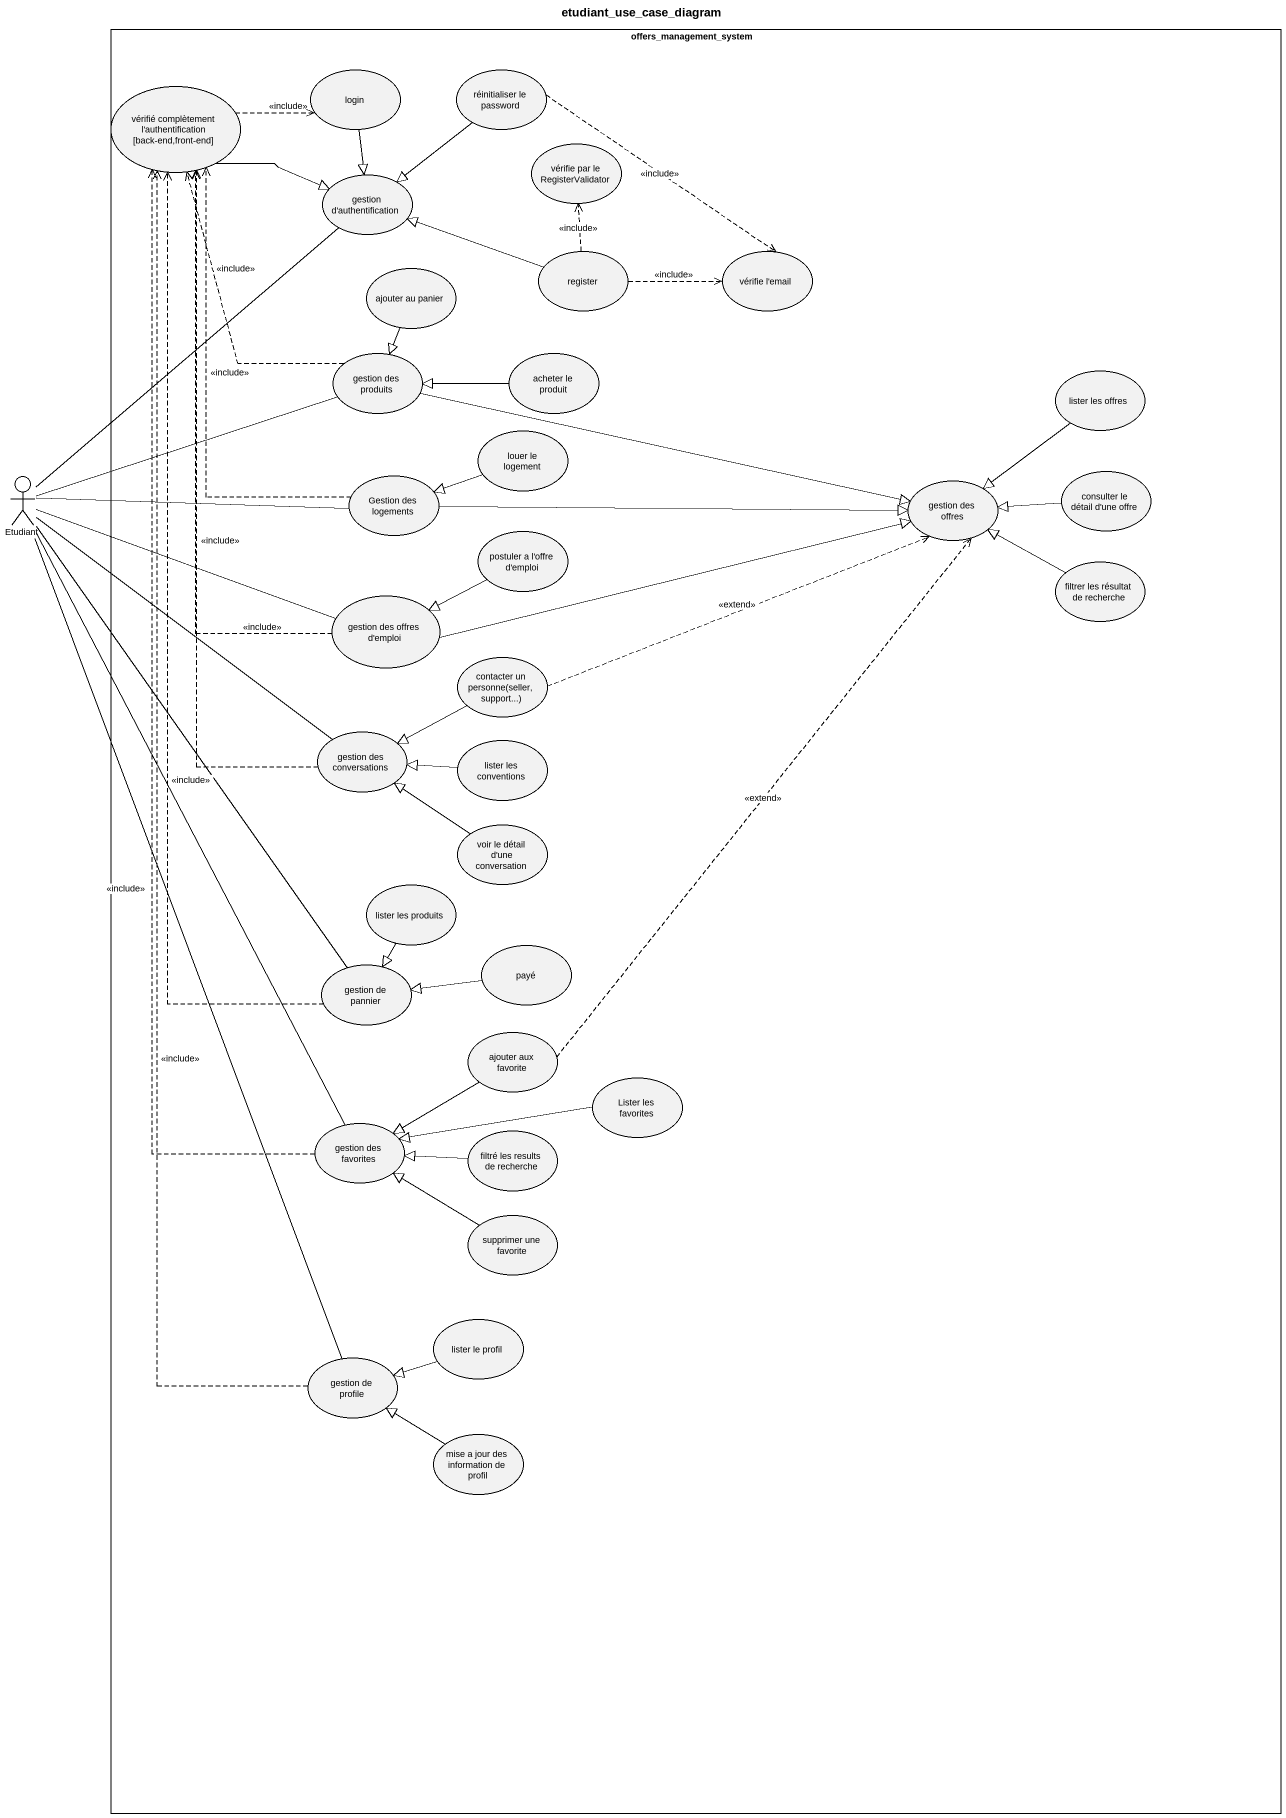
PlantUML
@startuml
title etudiant_use_case_diagram
rectangle offers_management_system {
  usecase "vérifié complètement l'authentification [back-end,front-end]" as vérifié_complètement_l
  usecase login
  usecase "réinitialiser le password" as réinitialiser_le_password
  usecase "vérifie par le RegisterValidator" as vérifie_par_le
  usecase "gestion d'authentification" as gestion_d_authentification
  usecase "ajouter au panier" as ajouter_au_panier
  usecase register
  usecase "vérifie l'email" as vérifie_l_email
  usecase "gestion des produits" as gestion_des_produits
  usecase "acheter le produit" as acheter_le_produit
  usecase "lister les offres" as lister_les_offres
  usecase "louer le logement" as louer_le_logement
  usecase "consulter le détail d'une offre" as consulter_le_détail_d_une
  usecase "Gestion des logements" as Gestion_des_logements
  usecase "gestion des offres" as gestion_des_offres
  usecase "postuler a l'offre d'emploi" as postuler_a_l_offre_d_emploi
  usecase "filtrer les résultat de recherche" as filtrer_les_résultat_de
  usecase "gestion des offres d'emploi" as gestion_des_offres_d_emploi
  usecase "contacter un personne(seller,support...)" as contacter_un_personne
  usecase "gestion des conversations" as gestion_des_conversations
  usecase "lister les conventions" as lister_les_conventions
  usecase "voir le détail d'une conversation" as voir_le_détail_d_une
  usecase "lister les produits" as lister_les_produits
  usecase "gestion de pannier" as gestion_de_pannier
  usecase payé
  usecase "ajouter aux favorite" as ajouter_aux_favorite
  usecase "Lister les favorites" as Lister_les_favorites
  usecase "gestion des favorites" as gestion_des_favorites
  usecase "filtré les results de recherche" as filtré_les_results_de
  usecase "supprimer une favorite" as supprimer_une_favorite
  usecase "lister le profil" as lister_le_profil
  usecase "gestion de profile" as gestion_de_profile
  usecase "mise a jour des information de profil" as mise_a_jour_des_information
}
actor Etudiant
vérifié_complètement_l .right.> login : <<include>>
vérifié_complètement_l -right-|> gestion_d_authentification
login --|> gestion_d_authentification
réinitialiser_le_password --|> gestion_d_authentification
réinitialiser_le_password ..> vérifie_l_email : <<include>>
ajouter_au_panier --|> gestion_des_produits
register .up.> vérifie_par_le : <<include>>
register -left-|> gestion_d_authentification
register .right.> vérifie_l_email : <<include>>
gestion_des_produits .up.> vérifié_complètement_l : <<include>>
gestion_des_produits -right-|> gestion_des_offres
acheter_le_produit -left-|> gestion_des_produits
lister_les_offres --|> gestion_des_offres
louer_le_logement -left-|> Gestion_des_logements
consulter_le_détail_d_une -left-|> gestion_des_offres
Etudiant -up- gestion_d_authentification
Etudiant -right- gestion_des_produits
Etudiant -right- Gestion_des_logements
Etudiant -right- gestion_des_offres_d_emploi
Etudiant -- gestion_des_conversations
Etudiant -- gestion_de_pannier
Etudiant -- gestion_des_favorites
Etudiant -- gestion_de_profile
Gestion_des_logements .up.> vérifié_complètement_l : <<include>>
Gestion_des_logements -right-|> gestion_des_offres
postuler_a_l_offre_d_emploi -left-|> gestion_des_offres_d_emploi
filtrer_les_résultat_de -left-|> gestion_des_offres
gestion_des_offres_d_emploi .up.> vérifié_complètement_l : <<include>>
gestion_des_offres_d_emploi -right-|> gestion_des_offres
contacter_un_personne .right.> gestion_des_offres : <<extend>>
contacter_un_personne -left-|> gestion_des_conversations
gestion_des_conversations .up.> vérifié_complètement_l : <<include>>
lister_les_conventions -left-|> gestion_des_conversations
voir_le_détail_d_une -up-|> gestion_des_conversations
lister_les_produits --|> gestion_de_pannier
gestion_de_pannier .up.> vérifié_complètement_l : <<include>>
payé -left-|> gestion_de_pannier
ajouter_aux_favorite .up.> gestion_des_offres : <<extend>>
ajouter_aux_favorite -left-|> gestion_des_favorites
Lister_les_favorites -left-|> gestion_des_favorites
gestion_des_favorites .up.> vérifié_complètement_l : <<include>>
filtré_les_results_de -left-|> gestion_des_favorites
supprimer_une_favorite -up-|> gestion_des_favorites
lister_le_profil -left-|> gestion_de_profile
gestion_de_profile .up.> vérifié_complètement_l : <<include>>
mise_a_jour_des_information -up-|> gestion_de_profile
@enduml
